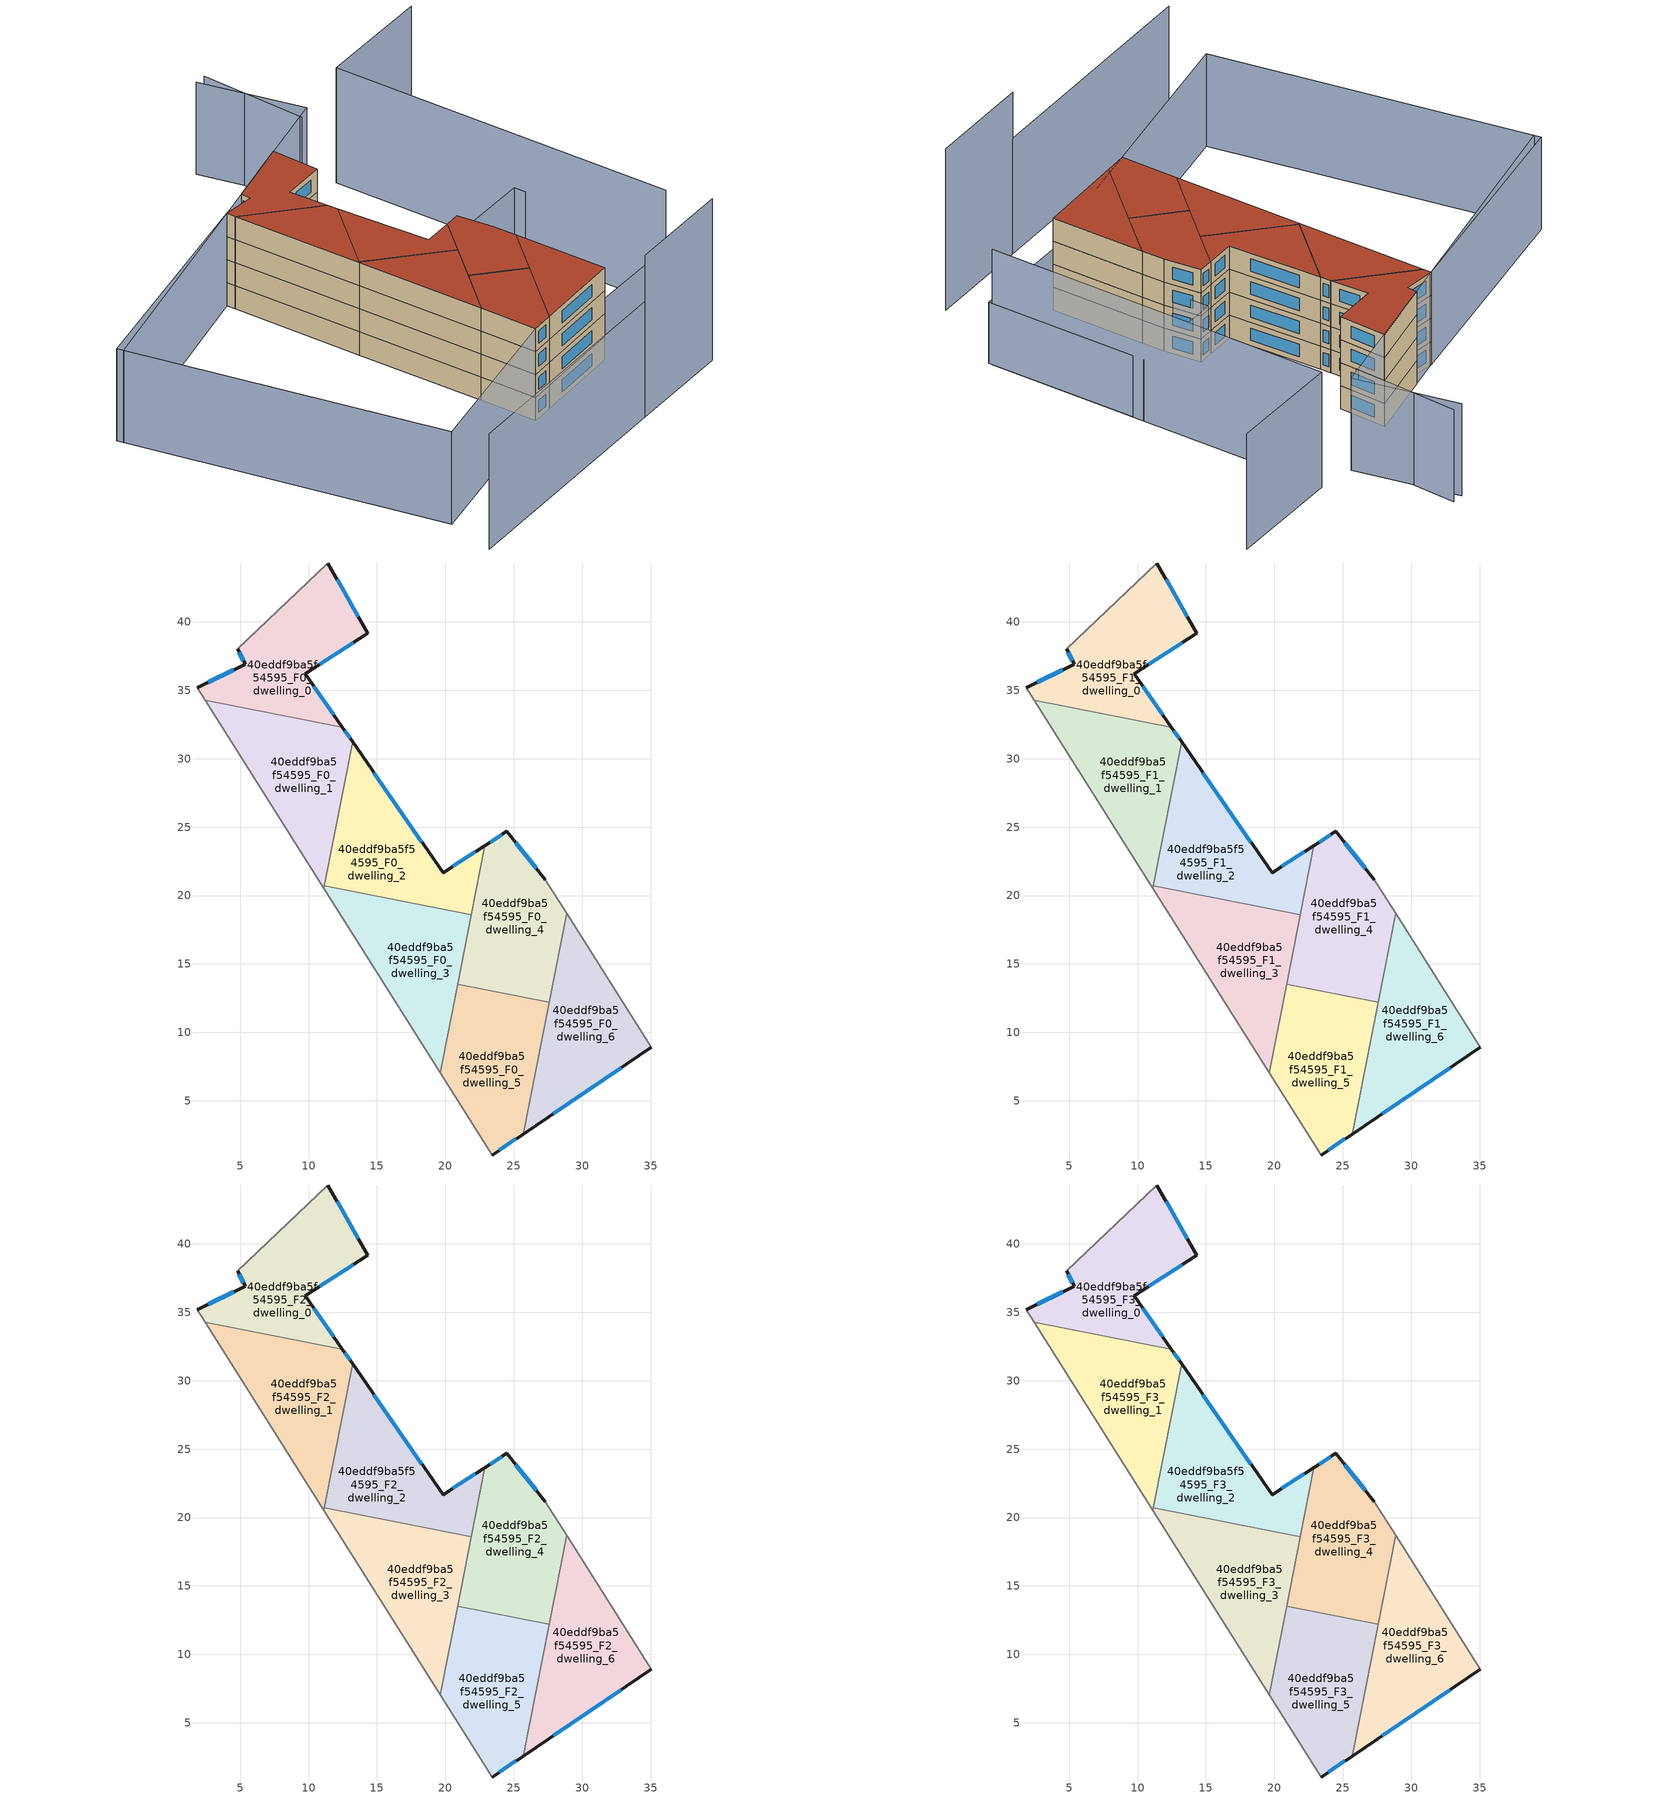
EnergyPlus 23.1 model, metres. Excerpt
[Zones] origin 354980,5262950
40eddf9ba5f54595_F0_dwelling_0
 floor ground (EU_floor_Construction): 11.41,44.31 14.33,39.17 9.76,36.23 12.47,32.31 2.43,34.29 1.86,35.2 5.37,36.92 4.82,38.03 z0
 wall outside (EU_wall_Construction): 12.47,32.31 9.76,36.23 14.33,39.17 11.41,44.31 / 4.82,38.03 5.37,36.92 1.86,35.2 z0:3
 wall to 40eddf9ba5f54595_F0_dwelling_1 (EU_wall_Construction): 2.43,34.29 12.47,32.31 z0:3
 wall adiabatic (EU_wall_Construction): 1.86,35.2 2.43,34.29 / 11.41,44.31 4.82,38.03 z0:3
 window (EU_Window_Construction): 11.83,33.23 10.39,35.31 / 4.54,36.51 2.68,35.6 / 4.95,37.77 5.24,37.18 / 13.64,40.38 12.09,43.1 / 10.83,36.92 13.26,38.48 z0.7:2.3
40eddf9ba5f54595_F0_dwelling_1
 floor ground (EU_floor_Construction): 12.47,32.31 13.22,31.23 11.11,20.54 2.43,34.29 z0
 wall outside (EU_wall_Construction): 13.22,31.23 12.47,32.31 z0:3
 wall adiabatic (EU_wall_Construction): 2.43,34.29 11.11,20.54 z0:3
 wall to 40eddf9ba5f54595_F0_dwelling_2 (EU_wall_Construction): 11.15,20.73 13.22,31.23 z0:3
 wall to 40eddf9ba5f54595_F0_dwelling_3 (EU_wall_Construction): 11.11,20.54 11.15,20.73 z0:3
 window (EU_Window_Construction): 13.04,31.48 12.64,32.06 z0.7:2.3
40eddf9ba5f54595_F0_dwelling_2
 floor ground (EU_floor_Construction): 22.89,23.66 21.9,18.62 11.15,20.73 13.22,31.23 19.83,21.67 z0
 wall outside (EU_wall_Construction): 22.89,23.66 19.83,21.67 13.22,31.23 z0:3
 wall to 40eddf9ba5f54595_F0_dwelling_3 (EU_wall_Construction): 11.15,20.73 21.9,18.62 z0:3
 wall to 40eddf9ba5f54595_F0_dwelling_4 (EU_wall_Construction): 21.9,18.62 22.89,23.66 z0:3
 window (EU_Window_Construction): 18.28,23.91 14.77,28.98 / 22.17,23.19 20.55,22.14 z0.7:2.3
40eddf9ba5f54595_F0_dwelling_3
 floor ground (EU_floor_Construction): 21.9,18.62 19.62,7.06 11.11,20.54 11.15,20.73 z0
 wall adiabatic (EU_wall_Construction): 11.11,20.54 19.62,7.06 z0:3
 wall to 40eddf9ba5f54595_F0_dwelling_5 (EU_wall_Construction): 19.62,7.06 20.89,13.52 z0:3
 wall to 40eddf9ba5f54595_F0_dwelling_4 (EU_wall_Construction): 20.89,13.52 21.9,18.62 z0:3
40eddf9ba5f54595_F0_dwelling_4
 floor ground (EU_floor_Construction): 27.31,21.15 28.86,18.71 27.58,12.2 20.89,13.52 22.89,23.66 24.5,24.7 z0
 wall outside (EU_wall_Construction): 27.31,21.15 24.5,24.7 22.89,23.66 z0:3
 wall to 40eddf9ba5f54595_F0_dwelling_5 (EU_wall_Construction): 20.89,13.52 27.58,12.2 z0:3
 wall adiabatic (EU_wall_Construction): 28.86,18.71 27.31,21.15 z0:3
 wall to 40eddf9ba5f54595_F0_dwelling_6 (EU_wall_Construction): 27.58,12.2 28.86,18.71 z0:3
 window (EU_Window_Construction): 24.12,24.45 23.27,23.9 / 26.65,21.98 25.16,23.87 z0.7:2.3
40eddf9ba5f54595_F0_dwelling_5
 floor ground (EU_floor_Construction): 27.58,12.2 25.68,2.57 23.42,1.04 19.62,7.06 20.89,13.52 z0
 wall outside (EU_wall_Construction): 23.42,1.04 25.68,2.57 z0:3
 wall adiabatic (EU_wall_Construction): 19.62,7.06 23.42,1.04 z0:3
 wall to 40eddf9ba5f54595_F0_dwelling_6 (EU_wall_Construction): 25.68,2.57 27.58,12.2 z0:3
 window (EU_Window_Construction): 23.95,1.4 25.15,2.21 z0.7:2.3
40eddf9ba5f54595_F0_dwelling_6
 floor ground (EU_floor_Construction): 28.86,18.71 35.05,8.93 25.68,2.57 z0
 wall outside (EU_wall_Construction): 25.68,2.57 35.05,8.93 z0:3
 wall adiabatic (EU_wall_Construction): 35.05,8.93 28.86,18.71 z0:3
 window (EU_Window_Construction): 27.88,4.06 32.85,7.43 z0.7:2.3
40eddf9ba5f54595_F1_dwelling_0
 floor to 40eddf9ba5f54595_F0_dwelling_0 (EU_floor_Construction): 11.41,44.31 14.33,39.17 9.76,36.23 12.47,32.31 2.43,34.29 1.86,35.2 5.37,36.92 4.82,38.03 z3
 wall outside (EU_wall_Construction): 12.47,32.31 9.76,36.23 14.33,39.17 11.41,44.31 / 4.82,38.03 5.37,36.92 1.86,35.2 z3:6
 wall to 40eddf9ba5f54595_F1_dwelling_1 (EU_wall_Construction): 2.43,34.29 12.47,32.31 z3:6
 wall adiabatic (EU_wall_Construction): 1.86,35.2 2.43,34.29 / 11.41,44.31 4.82,38.03 z3:6
 window (EU_Window_Construction): 11.83,33.23 10.39,35.31 / 4.54,36.51 2.68,35.6 / 4.95,37.77 5.24,37.18 / 13.64,40.38 12.09,43.1 / 10.83,36.92 13.26,38.48 z3.7:5.3
40eddf9ba5f54595_F1_dwelling_1
 floor to 40eddf9ba5f54595_F0_dwelling_1 (EU_floor_Construction): 12.47,32.31 13.22,31.23 11.11,20.54 2.43,34.29 z3
 wall outside (EU_wall_Construction): 13.22,31.23 12.47,32.31 z3:6
 wall adiabatic (EU_wall_Construction): 2.43,34.29 11.11,20.54 z3:6
 wall to 40eddf9ba5f54595_F1_dwelling_2 (EU_wall_Construction): 11.15,20.73 13.22,31.23 z3:6
 wall to 40eddf9ba5f54595_F1_dwelling_3 (EU_wall_Construction): 11.11,20.54 11.15,20.73 z3:6
 window (EU_Window_Construction): 13.04,31.48 12.64,32.06 z3.7:5.3
40eddf9ba5f54595_F1_dwelling_2
 floor to 40eddf9ba5f54595_F0_dwelling_2 (EU_floor_Construction): 22.89,23.66 21.9,18.62 11.15,20.73 13.22,31.23 19.83,21.67 z3
 wall outside (EU_wall_Construction): 22.89,23.66 19.83,21.67 13.22,31.23 z3:6
 wall to 40eddf9ba5f54595_F1_dwelling_3 (EU_wall_Construction): 11.15,20.73 21.9,18.62 z3:6
 wall to 40eddf9ba5f54595_F1_dwelling_4 (EU_wall_Construction): 21.9,18.62 22.89,23.66 z3:6
 window (EU_Window_Construction): 18.28,23.91 14.77,28.98 / 22.17,23.19 20.55,22.14 z3.7:5.3
40eddf9ba5f54595_F1_dwelling_3
 floor to 40eddf9ba5f54595_F0_dwelling_3 (EU_floor_Construction): 21.9,18.62 19.62,7.06 11.11,20.54 11.15,20.73 z3
 wall adiabatic (EU_wall_Construction): 11.11,20.54 19.62,7.06 z3:6
 wall to 40eddf9ba5f54595_F1_dwelling_5 (EU_wall_Construction): 19.62,7.06 20.89,13.52 z3:6
 wall to 40eddf9ba5f54595_F1_dwelling_4 (EU_wall_Construction): 20.89,13.52 21.9,18.62 z3:6
40eddf9ba5f54595_F1_dwelling_4
 floor to 40eddf9ba5f54595_F0_dwelling_4 (EU_floor_Construction): 27.31,21.15 28.86,18.71 27.58,12.2 20.89,13.52 22.89,23.66 24.5,24.7 z3
 wall outside (EU_wall_Construction): 27.31,21.15 24.5,24.7 22.89,23.66 z3:6
 wall to 40eddf9ba5f54595_F1_dwelling_5 (EU_wall_Construction): 20.89,13.52 27.58,12.2 z3:6
 wall adiabatic (EU_wall_Construction): 28.86,18.71 27.31,21.15 z3:6
 wall to 40eddf9ba5f54595_F1_dwelling_6 (EU_wall_Construction): 27.58,12.2 28.86,18.71 z3:6
 window (EU_Window_Construction): 24.12,24.45 23.27,23.9 / 26.65,21.98 25.16,23.87 z3.7:5.3
40eddf9ba5f54595_F1_dwelling_5
 floor to 40eddf9ba5f54595_F0_dwelling_5 (EU_floor_Construction): 27.58,12.2 25.68,2.57 23.42,1.04 19.62,7.06 20.89,13.52 z3
 wall outside (EU_wall_Construction): 23.42,1.04 25.68,2.57 z3:6
 wall adiabatic (EU_wall_Construction): 19.62,7.06 23.42,1.04 z3:6
 wall to 40eddf9ba5f54595_F1_dwelling_6 (EU_wall_Construction): 25.68,2.57 27.58,12.2 z3:6
 window (EU_Window_Construction): 23.95,1.4 25.15,2.21 z3.7:5.3
40eddf9ba5f54595_F1_dwelling_6
 floor to 40eddf9ba5f54595_F0_dwelling_6 (EU_floor_Construction): 28.86,18.71 35.05,8.93 25.68,2.57 z3
 wall outside (EU_wall_Construction): 25.68,2.57 35.05,8.93 z3:6
 wall adiabatic (EU_wall_Construction): 35.05,8.93 28.86,18.71 z3:6
 window (EU_Window_Construction): 27.88,4.06 32.85,7.43 z3.7:5.3
40eddf9ba5f54595_F2_dwelling_0
 floor to 40eddf9ba5f54595_F1_dwelling_0 (EU_floor_Construction): 11.41,44.31 14.33,39.17 9.76,36.23 12.47,32.31 2.43,34.29 1.86,35.2 5.37,36.92 4.82,38.03 z6
 wall outside (EU_wall_Construction): 12.47,32.31 9.76,36.23 14.33,39.17 11.41,44.31 / 4.82,38.03 5.37,36.92 1.86,35.2 z6:9
 wall to 40eddf9ba5f54595_F2_dwelling_1 (EU_wall_Construction): 2.43,34.29 12.47,32.31 z6:9
 wall adiabatic (EU_wall_Construction): 1.86,35.2 2.43,34.29 / 11.41,44.31 4.82,38.03 z6:9
 window (EU_Window_Construction): 11.83,33.23 10.39,35.31 / 4.54,36.51 2.68,35.6 / 4.95,37.77 5.24,37.18 / 13.64,40.38 12.09,43.1 / 10.83,36.92 13.26,38.48 z6.7:8.3
40eddf9ba5f54595_F2_dwelling_1
 floor to 40eddf9ba5f54595_F1_dwelling_1 (EU_floor_Construction): 12.47,32.31 13.22,31.23 11.11,20.54 2.43,34.29 z6
 wall outside (EU_wall_Construction): 13.22,31.23 12.47,32.31 z6:9
 wall adiabatic (EU_wall_Construction): 2.43,34.29 11.11,20.54 z6:9
 wall to 40eddf9ba5f54595_F2_dwelling_2 (EU_wall_Construction): 11.15,20.73 13.22,31.23 z6:9
 wall to 40eddf9ba5f54595_F2_dwelling_3 (EU_wall_Construction): 11.11,20.54 11.15,20.73 z6:9
 window (EU_Window_Construction): 13.04,31.48 12.64,32.06 z6.7:8.3
40eddf9ba5f54595_F2_dwelling_2
 floor to 40eddf9ba5f54595_F1_dwelling_2 (EU_floor_Construction): 22.89,23.66 21.9,18.62 11.15,20.73 13.22,31.23 19.83,21.67 z6
 wall outside (EU_wall_Construction): 22.89,23.66 19.83,21.67 13.22,31.23 z6:9
 wall to 40eddf9ba5f54595_F2_dwelling_3 (EU_wall_Construction): 11.15,20.73 21.9,18.62 z6:9
 wall to 40eddf9ba5f54595_F2_dwelling_4 (EU_wall_Construction): 21.9,18.62 22.89,23.66 z6:9
 window (EU_Window_Construction): 18.28,23.91 14.77,28.98 / 22.17,23.19 20.55,22.14 z6.7:8.3
40eddf9ba5f54595_F2_dwelling_3
 floor to 40eddf9ba5f54595_F1_dwelling_3 (EU_floor_Construction): 21.9,18.62 19.62,7.06 11.11,20.54 11.15,20.73 z6
 wall adiabatic (EU_wall_Construction): 11.11,20.54 19.62,7.06 z6:9
 wall to 40eddf9ba5f54595_F2_dwelling_5 (EU_wall_Construction): 19.62,7.06 20.89,13.52 z6:9
 wall to 40eddf9ba5f54595_F2_dwelling_4 (EU_wall_Construction): 20.89,13.52 21.9,18.62 z6:9
40eddf9ba5f54595_F2_dwelling_4
 floor to 40eddf9ba5f54595_F1_dwelling_4 (EU_floor_Construction): 27.31,21.15 28.86,18.71 27.58,12.2 20.89,13.52 22.89,23.66 24.5,24.7 z6
 wall outside (EU_wall_Construction): 27.31,21.15 24.5,24.7 22.89,23.66 z6:9
 wall to 40eddf9ba5f54595_F2_dwelling_5 (EU_wall_Construction): 20.89,13.52 27.58,12.2 z6:9
 wall adiabatic (EU_wall_Construction): 28.86,18.71 27.31,21.15 z6:9
 wall to 40eddf9ba5f54595_F2_dwelling_6 (EU_wall_Construction): 27.58,12.2 28.86,18.71 z6:9
 window (EU_Window_Construction): 24.12,24.45 23.27,23.9 / 26.65,21.98 25.16,23.87 z6.7:8.3
40eddf9ba5f54595_F2_dwelling_5
 floor to 40eddf9ba5f54595_F1_dwelling_5 (EU_floor_Construction): 27.58,12.2 25.68,2.57 23.42,1.04 19.62,7.06 20.89,13.52 z6
 wall outside (EU_wall_Construction): 23.42,1.04 25.68,2.57 z6:9
 wall adiabatic (EU_wall_Construction): 19.62,7.06 23.42,1.04 z6:9
 wall to 40eddf9ba5f54595_F2_dwelling_6 (EU_wall_Construction): 25.68,2.57 27.58,12.2 z6:9
 window (EU_Window_Construction): 23.95,1.4 25.15,2.21 z6.7:8.3
40eddf9ba5f54595_F2_dwelling_6
 floor to 40eddf9ba5f54595_F1_dwelling_6 (EU_floor_Construction): 28.86,18.71 35.05,8.93 25.68,2.57 z6
 wall outside (EU_wall_Construction): 25.68,2.57 35.05,8.93 z6:9
 wall adiabatic (EU_wall_Construction): 35.05,8.93 28.86,18.71 z6:9
 window (EU_Window_Construction): 27.88,4.06 32.85,7.43 z6.7:8.3
40eddf9ba5f54595_F3_dwelling_0
 floor to 40eddf9ba5f54595_F2_dwelling_0 (EU_floor_Construction): 11.41,44.31 14.33,39.17 9.76,36.23 12.47,32.31 2.43,34.29 1.86,35.2 5.37,36.92 4.82,38.03 z9
 wall outside (EU_wall_Construction): 12.47,32.31 9.76,36.23 14.33,39.17 11.41,44.31 / 4.82,38.03 5.37,36.92 1.86,35.2 z9:12
 wall to 40eddf9ba5f54595_F3_dwelling_1 (EU_wall_Construction): 2.43,34.29 12.47,32.31 z9:12
 wall adiabatic (EU_wall_Construction): 1.86,35.2 2.43,34.29 / 11.41,44.31 4.82,38.03 z9:12
 window (EU_Window_Construction): 11.83,33.23 10.39,35.31 / 4.54,36.51 2.68,35.6 / 4.95,37.77 5.24,37.18 / 13.64,40.38 12.09,43.1 / 10.83,36.92 13.26,38.48 z9.7:11.3
 roof outside (EU_roof_Construction): 12.47,32.31 9.76,36.23 14.33,39.17 11.41,44.31 4.82,38.03 5.37,36.92 1.86,35.2 2.43,34.29 z12
40eddf9ba5f54595_F3_dwelling_1
 floor to 40eddf9ba5f54595_F2_dwelling_1 (EU_floor_Construction): 12.47,32.31 13.22,31.23 11.11,20.54 2.43,34.29 z9
 wall outside (EU_wall_Construction): 13.22,31.23 12.47,32.31 z9:12
 wall adiabatic (EU_wall_Construction): 2.43,34.29 11.11,20.54 z9:12
 wall to 40eddf9ba5f54595_F3_dwelling_2 (EU_wall_Construction): 11.15,20.73 13.22,31.23 z9:12
 wall to 40eddf9ba5f54595_F3_dwelling_3 (EU_wall_Construction): 11.11,20.54 11.15,20.73 z9:12
 window (EU_Window_Construction): 13.04,31.48 12.64,32.06 z9.7:11.3
 roof outside (EU_roof_Construction): 11.11,20.54 13.22,31.23 12.47,32.31 2.43,34.29 z12
40eddf9ba5f54595_F3_dwelling_2
 floor to 40eddf9ba5f54595_F2_dwelling_2 (EU_floor_Construction): 22.89,23.66 21.9,18.62 11.15,20.73 13.22,31.23 19.83,21.67 z9
 wall outside (EU_wall_Construction): 22.89,23.66 19.83,21.67 13.22,31.23 z9:12
 wall to 40eddf9ba5f54595_F3_dwelling_3 (EU_wall_Construction): 11.15,20.73 21.9,18.62 z9:12
 wall to 40eddf9ba5f54595_F3_dwelling_4 (EU_wall_Construction): 21.9,18.62 22.89,23.66 z9:12
 window (EU_Window_Construction): 18.28,23.91 14.77,28.98 / 22.17,23.19 20.55,22.14 z9.7:11.3
 roof outside (EU_roof_Construction): 21.9,18.62 22.89,23.66 19.83,21.67 13.22,31.23 11.15,20.73 z12
40eddf9ba5f54595_F3_dwelling_3
 floor to 40eddf9ba5f54595_F2_dwelling_3 (EU_floor_Construction): 21.9,18.62 19.62,7.06 11.11,20.54 11.15,20.73 z9
 wall adiabatic (EU_wall_Construction): 11.11,20.54 19.62,7.06 z9:12
 wall to 40eddf9ba5f54595_F3_dwelling_5 (EU_wall_Construction): 19.62,7.06 20.89,13.52 z9:12
 wall to 40eddf9ba5f54595_F3_dwelling_4 (EU_wall_Construction): 20.89,13.52 21.9,18.62 z9:12
 roof outside (EU_roof_Construction): 19.62,7.06 21.9,18.62 11.15,20.73 11.11,20.54 z12
40eddf9ba5f54595_F3_dwelling_4
 floor to 40eddf9ba5f54595_F2_dwelling_4 (EU_floor_Construction): 27.31,21.15 28.86,18.71 27.58,12.2 20.89,13.52 22.89,23.66 24.5,24.7 z9
 wall outside (EU_wall_Construction): 27.31,21.15 24.5,24.7 22.89,23.66 z9:12
 wall to 40eddf9ba5f54595_F3_dwelling_5 (EU_wall_Construction): 20.89,13.52 27.58,12.2 z9:12
 wall adiabatic (EU_wall_Construction): 28.86,18.71 27.31,21.15 z9:12
 wall to 40eddf9ba5f54595_F3_dwelling_6 (EU_wall_Construction): 27.58,12.2 28.86,18.71 z9:12
 window (EU_Window_Construction): 24.12,24.45 23.27,23.9 / 26.65,21.98 25.16,23.87 z9.7:11.3
 roof outside (EU_roof_Construction): 27.58,12.2 28.86,18.71 27.31,21.15 24.5,24.7 22.89,23.66 20.89,13.52 z12
40eddf9ba5f54595_F3_dwelling_5
 floor to 40eddf9ba5f54595_F2_dwelling_5 (EU_floor_Construction): 27.58,12.2 25.68,2.57 23.42,1.04 19.62,7.06 20.89,13.52 z9
 wall outside (EU_wall_Construction): 23.42,1.04 25.68,2.57 z9:12
 wall adiabatic (EU_wall_Construction): 19.62,7.06 23.42,1.04 z9:12
 wall to 40eddf9ba5f54595_F3_dwelling_6 (EU_wall_Construction): 25.68,2.57 27.58,12.2 z9:12
 window (EU_Window_Construction): 23.95,1.4 25.15,2.21 z9.7:11.3
 roof outside (EU_roof_Construction): 25.68,2.57 27.58,12.2 20.89,13.52 19.62,7.06 23.42,1.04 z12
40eddf9ba5f54595_F3_dwelling_6
 floor to 40eddf9ba5f54595_F2_dwelling_6 (EU_floor_Construction): 28.86,18.71 35.05,8.93 25.68,2.57 z9
 wall outside (EU_wall_Construction): 25.68,2.57 35.05,8.93 z9:12
 wall adiabatic (EU_wall_Construction): 35.05,8.93 28.86,18.71 z9:12
 window (EU_Window_Construction): 27.88,4.06 32.85,7.43 z9.7:11.3
 roof outside (EU_roof_Construction): 35.05,8.93 28.86,18.71 25.68,2.57 z12
shading: 34.61,-3.04 45.7,4.18 z0:21; 8.63,-19.94 34.61,-3.04 / 45.44,15.97 22.43,52.42 / 22.43,52.42 34.77,60.21 z0:15; 9.24,60.09 18.17,50.7 / 18.17,50.7 -19.2,15.14 / 16.9,49.21 10.46,60.79 / 6.89,-13.84 -19.75,15.75 / -19.75,15.75 1.86,35.2 / 1.86,35.2 28.5,5.61 / 28.5,5.61 6.89,-13.84 z0:12; 34.85,32.75 45.67,15.64 / 45.67,15.64 35.04,8.92 / 35.04,8.92 24.22,26.03 / 24.22,26.03 34.85,32.75 z0:8
[Building]
EU S2 Campaign: North Axis=0; Terrain=City; Solar Distribution=FullExterior
[Site:Location]
Budapest.Ferenc.Liszt.Intl.AP: Latitude=47.437; Longitude=19.256; Time Zone=1; Elevation=185
[SizingPeriod:WeatherFileDays]
AnnualSizingPeriod: Begin Month=1; Begin Day of Month=1; End Month=12; End Day of Month=31; Day of Week for Start Day=Monday; Use Weather File Daylight Saving Period=No; Use Weather File Rain and Snow Indicators=No
[MATERIAL]
EU_InternalMass_Material: Roughness=MediumRough; Thickness=0.1; Conductivity=1; Density=1800; Specific Heat=900; Thermal Absorptance=0.9; Solar Absorptance=0.7; Visible Absorptance=0.7
[MATERIAL:NOMASS] Roughness=MediumRough; Thermal Absorptance=0.9; Solar Absorptance=0.7; Visible Absorptance=0.7
Name | Thermal Resistance
EU_wall_NoMass | 0.832559
EU_roof_NoMass | 1.39638
EU_floor_NoMass | 0.872794
[WINDOWMATERIAL:SIMPLEGLAZINGSYSTEM]
EU_Window_SimpleGlazing: UFactor=2.79869; Solar Heat Gain Coefficient=0.75; Visible Transmittance=0.75
[CONSTRUCTION]
EU_wall_Construction: EU_wall_NoMass
EU_roof_Construction: EU_roof_NoMass
EU_floor_Construction: EU_floor_NoMass
EU_Window_Construction: EU_Window_SimpleGlazing
EU_InternalMass_Construction: EU_InternalMass_Material
[ZONE] Type=1; Multiplier=1; Ceiling Height=autocalculate; Floor Area=autocalculate; Part of Total Floor Area=Yes
Name | Volume
40eddf9ba5f54595_F0_dwelling_0; 40eddf9ba5f54595_F1_dwelling_0; 40eddf9ba5f54595_F2_dwelling_0; 40eddf9ba5f54595_F3_dwelling_0 | 196.645
40eddf9ba5f54595_F0_dwelling_1; 40eddf9ba5f54595_F1_dwelling_1; 40eddf9ba5f54595_F2_dwelling_1; 40eddf9ba5f54595_F3_dwelling_1 | 196.632
40eddf9ba5f54595_F0_dwelling_2; 40eddf9ba5f54595_F1_dwelling_2; 40eddf9ba5f54595_F2_dwelling_2; 40eddf9ba5f54595_F3_dwelling_2 | 196.642
40eddf9ba5f54595_F0_dwelling_3; 40eddf9ba5f54595_F1_dwelling_3; 40eddf9ba5f54595_F2_dwelling_3; 40eddf9ba5f54595_F3_dwelling_3 | 196.68
40eddf9ba5f54595_F0_dwelling_4; 40eddf9ba5f54595_F1_dwelling_4; 40eddf9ba5f54595_F2_dwelling_4; 40eddf9ba5f54595_F3_dwelling_4 | 196.653
40eddf9ba5f54595_F0_dwelling_5; 40eddf9ba5f54595_F1_dwelling_5; 40eddf9ba5f54595_F2_dwelling_5; 40eddf9ba5f54595_F3_dwelling_5 | 196.661
40eddf9ba5f54595_F0_dwelling_6; 40eddf9ba5f54595_F1_dwelling_6; 40eddf9ba5f54595_F2_dwelling_6; 40eddf9ba5f54595_F3_dwelling_6 | 196.647
[INTERNALMASS] Construction=EU_InternalMass_Construction
Name | Zone or ZoneList | Surface Area
40eddf9ba5f54595_F0_dwelling_0_EU_InternalMass | 40eddf9ba5f54595_F0_dwelling_0 | 65.5502
40eddf9ba5f54595_F0_dwelling_1_EU_InternalMass | 40eddf9ba5f54595_F0_dwelling_1 | 65.5417
40eddf9ba5f54595_F0_dwelling_2_EU_InternalMass | 40eddf9ba5f54595_F0_dwelling_2 | 65.5474
40eddf9ba5f54595_F0_dwelling_3_EU_InternalMass | 40eddf9ba5f54595_F0_dwelling_3 | 65.5554
40eddf9ba5f54595_F0_dwelling_4_EU_InternalMass | 40eddf9ba5f54595_F0_dwelling_4 | 65.5503
40eddf9ba5f54595_F0_dwelling_5_EU_InternalMass | 40eddf9ba5f54595_F0_dwelling_5 | 65.5543
40eddf9ba5f54595_F0_dwelling_6_EU_InternalMass | 40eddf9ba5f54595_F0_dwelling_6 | 65.549
40eddf9ba5f54595_F1_dwelling_0_EU_InternalMass | 40eddf9ba5f54595_F1_dwelling_0 | 65.5502
40eddf9ba5f54595_F1_dwelling_1_EU_InternalMass | 40eddf9ba5f54595_F1_dwelling_1 | 65.5417
40eddf9ba5f54595_F1_dwelling_2_EU_InternalMass | 40eddf9ba5f54595_F1_dwelling_2 | 65.5474
40eddf9ba5f54595_F1_dwelling_3_EU_InternalMass | 40eddf9ba5f54595_F1_dwelling_3 | 65.5554
40eddf9ba5f54595_F1_dwelling_4_EU_InternalMass | 40eddf9ba5f54595_F1_dwelling_4 | 65.5503
40eddf9ba5f54595_F1_dwelling_5_EU_InternalMass | 40eddf9ba5f54595_F1_dwelling_5 | 65.5543
40eddf9ba5f54595_F1_dwelling_6_EU_InternalMass | 40eddf9ba5f54595_F1_dwelling_6 | 65.549
40eddf9ba5f54595_F2_dwelling_0_EU_InternalMass | 40eddf9ba5f54595_F2_dwelling_0 | 65.5502
40eddf9ba5f54595_F2_dwelling_1_EU_InternalMass | 40eddf9ba5f54595_F2_dwelling_1 | 65.5417
40eddf9ba5f54595_F2_dwelling_2_EU_InternalMass | 40eddf9ba5f54595_F2_dwelling_2 | 65.5474
40eddf9ba5f54595_F2_dwelling_3_EU_InternalMass | 40eddf9ba5f54595_F2_dwelling_3 | 65.5554
40eddf9ba5f54595_F2_dwelling_4_EU_InternalMass | 40eddf9ba5f54595_F2_dwelling_4 | 65.5503
40eddf9ba5f54595_F2_dwelling_5_EU_InternalMass | 40eddf9ba5f54595_F2_dwelling_5 | 65.5543
40eddf9ba5f54595_F2_dwelling_6_EU_InternalMass | 40eddf9ba5f54595_F2_dwelling_6 | 65.549
40eddf9ba5f54595_F3_dwelling_0_EU_InternalMass | 40eddf9ba5f54595_F3_dwelling_0 | 65.5502
40eddf9ba5f54595_F3_dwelling_1_EU_InternalMass | 40eddf9ba5f54595_F3_dwelling_1 | 65.5417
40eddf9ba5f54595_F3_dwelling_2_EU_InternalMass | 40eddf9ba5f54595_F3_dwelling_2 | 65.5474
40eddf9ba5f54595_F3_dwelling_3_EU_InternalMass | 40eddf9ba5f54595_F3_dwelling_3 | 65.5554
40eddf9ba5f54595_F3_dwelling_4_EU_InternalMass | 40eddf9ba5f54595_F3_dwelling_4 | 65.5503
40eddf9ba5f54595_F3_dwelling_5_EU_InternalMass | 40eddf9ba5f54595_F3_dwelling_5 | 65.5543
40eddf9ba5f54595_F3_dwelling_6_EU_InternalMass | 40eddf9ba5f54595_F3_dwelling_6 | 65.549
[OTHEREQUIPMENT] Fuel Type=Electricity; Design Level Calculation Method=Watts/Area; Power per Zone Floor Area=1; Fraction Latent=0; Fraction Radiant=0; Fraction Lost=0; Carbon Dioxide Generation Rate=0; EndUse Subcategory=EU_Step8_InternalGains
Name | Zone or ZoneList or Space or SpaceList | Schedule
EU_Step8_InternalGain_40eddf9ba5f54595_F0_dwelling_0_f000 | 40eddf9ba5f54595_F0_dwelling_0 | EU_Step8_GainSchedule_40eddf9ba5f54595_F0_dwelling_0_f000
EU_Step8_InternalGain_40eddf9ba5f54595_F0_dwelling_1_f000 | 40eddf9ba5f54595_F0_dwelling_1 | EU_Step8_GainSchedule_40eddf9ba5f54595_F0_dwelling_1_f000
EU_Step8_InternalGain_40eddf9ba5f54595_F0_dwelling_2_f000 | 40eddf9ba5f54595_F0_dwelling_2 | EU_Step8_GainSchedule_40eddf9ba5f54595_F0_dwelling_2_f000
EU_Step8_InternalGain_40eddf9ba5f54595_F0_dwelling_3_f000 | 40eddf9ba5f54595_F0_dwelling_3 | EU_Step8_GainSchedule_40eddf9ba5f54595_F0_dwelling_3_f000
EU_Step8_InternalGain_40eddf9ba5f54595_F0_dwelling_4_f000 | 40eddf9ba5f54595_F0_dwelling_4 | EU_Step8_GainSchedule_40eddf9ba5f54595_F0_dwelling_4_f000
EU_Step8_InternalGain_40eddf9ba5f54595_F0_dwelling_5_f000 | 40eddf9ba5f54595_F0_dwelling_5 | EU_Step8_GainSchedule_40eddf9ba5f54595_F0_dwelling_5_f000
EU_Step8_InternalGain_40eddf9ba5f54595_F0_dwelling_6_f000 | 40eddf9ba5f54595_F0_dwelling_6 | EU_Step8_GainSchedule_40eddf9ba5f54595_F0_dwelling_6_f000
EU_Step8_InternalGain_40eddf9ba5f54595_F1_dwelling_0_f000 | 40eddf9ba5f54595_F1_dwelling_0 | EU_Step8_GainSchedule_40eddf9ba5f54595_F1_dwelling_0_f000
EU_Step8_InternalGain_40eddf9ba5f54595_F1_dwelling_1_f000 | 40eddf9ba5f54595_F1_dwelling_1 | EU_Step8_GainSchedule_40eddf9ba5f54595_F1_dwelling_1_f000
EU_Step8_InternalGain_40eddf9ba5f54595_F1_dwelling_2_f000 | 40eddf9ba5f54595_F1_dwelling_2 | EU_Step8_GainSchedule_40eddf9ba5f54595_F1_dwelling_2_f000
EU_Step8_InternalGain_40eddf9ba5f54595_F1_dwelling_3_f000 | 40eddf9ba5f54595_F1_dwelling_3 | EU_Step8_GainSchedule_40eddf9ba5f54595_F1_dwelling_3_f000
EU_Step8_InternalGain_40eddf9ba5f54595_F1_dwelling_4_f000 | 40eddf9ba5f54595_F1_dwelling_4 | EU_Step8_GainSchedule_40eddf9ba5f54595_F1_dwelling_4_f000
EU_Step8_InternalGain_40eddf9ba5f54595_F1_dwelling_5_f000 | 40eddf9ba5f54595_F1_dwelling_5 | EU_Step8_GainSchedule_40eddf9ba5f54595_F1_dwelling_5_f000
EU_Step8_InternalGain_40eddf9ba5f54595_F1_dwelling_6_f000 | 40eddf9ba5f54595_F1_dwelling_6 | EU_Step8_GainSchedule_40eddf9ba5f54595_F1_dwelling_6_f000
EU_Step8_InternalGain_40eddf9ba5f54595_F2_dwelling_0_f000 | 40eddf9ba5f54595_F2_dwelling_0 | EU_Step8_GainSchedule_40eddf9ba5f54595_F2_dwelling_0_f000
EU_Step8_InternalGain_40eddf9ba5f54595_F2_dwelling_1_f000 | 40eddf9ba5f54595_F2_dwelling_1 | EU_Step8_GainSchedule_40eddf9ba5f54595_F2_dwelling_1_f000
EU_Step8_InternalGain_40eddf9ba5f54595_F2_dwelling_2_f000 | 40eddf9ba5f54595_F2_dwelling_2 | EU_Step8_GainSchedule_40eddf9ba5f54595_F2_dwelling_2_f000
EU_Step8_InternalGain_40eddf9ba5f54595_F2_dwelling_3_f000 | 40eddf9ba5f54595_F2_dwelling_3 | EU_Step8_GainSchedule_40eddf9ba5f54595_F2_dwelling_3_f000
EU_Step8_InternalGain_40eddf9ba5f54595_F2_dwelling_4_f000 | 40eddf9ba5f54595_F2_dwelling_4 | EU_Step8_GainSchedule_40eddf9ba5f54595_F2_dwelling_4_f000
EU_Step8_InternalGain_40eddf9ba5f54595_F2_dwelling_5_f000 | 40eddf9ba5f54595_F2_dwelling_5 | EU_Step8_GainSchedule_40eddf9ba5f54595_F2_dwelling_5_f000
EU_Step8_InternalGain_40eddf9ba5f54595_F2_dwelling_6_f000 | 40eddf9ba5f54595_F2_dwelling_6 | EU_Step8_GainSchedule_40eddf9ba5f54595_F2_dwelling_6_f000
EU_Step8_InternalGain_40eddf9ba5f54595_F3_dwelling_0_f000 | 40eddf9ba5f54595_F3_dwelling_0 | EU_Step8_GainSchedule_40eddf9ba5f54595_F3_dwelling_0_f000
EU_Step8_InternalGain_40eddf9ba5f54595_F3_dwelling_1_f000 | 40eddf9ba5f54595_F3_dwelling_1 | EU_Step8_GainSchedule_40eddf9ba5f54595_F3_dwelling_1_f000
EU_Step8_InternalGain_40eddf9ba5f54595_F3_dwelling_2_f000 | 40eddf9ba5f54595_F3_dwelling_2 | EU_Step8_GainSchedule_40eddf9ba5f54595_F3_dwelling_2_f000
EU_Step8_InternalGain_40eddf9ba5f54595_F3_dwelling_3_f000 | 40eddf9ba5f54595_F3_dwelling_3 | EU_Step8_GainSchedule_40eddf9ba5f54595_F3_dwelling_3_f000
EU_Step8_InternalGain_40eddf9ba5f54595_F3_dwelling_4_f000 | 40eddf9ba5f54595_F3_dwelling_4 | EU_Step8_GainSchedule_40eddf9ba5f54595_F3_dwelling_4_f000
EU_Step8_InternalGain_40eddf9ba5f54595_F3_dwelling_5_f000 | 40eddf9ba5f54595_F3_dwelling_5 | EU_Step8_GainSchedule_40eddf9ba5f54595_F3_dwelling_5_f000
EU_Step8_InternalGain_40eddf9ba5f54595_F3_dwelling_6_f000 | 40eddf9ba5f54595_F3_dwelling_6 | EU_Step8_GainSchedule_40eddf9ba5f54595_F3_dwelling_6_f000
[ZONEVENTILATION:DESIGNFLOWRATE] Schedule=EU_AlwaysOn; Design Flow Rate Calculation Method=AirChanges/Hour; Air Changes per Hour=0.475469; Ventilation Type=Natural; Fan Pressure Rise=0; Fan Total Efficiency=1; Constant Term Coefficient=1; Temperature Term Coefficient=0; Velocity Term Coefficient=0; Velocity Squared Term Coefficient=0; Minimum Indoor Temperature=-100; Maximum Indoor Temperature=100; Delta Temperature=-100; Minimum Outdoor Temperature=-100; Maximum Outdoor Temperature=100; Maximum Wind Speed=40
Name | Zone or ZoneList or Space or SpaceList
EU_ConstantAir_40eddf9ba5f54595_F0_dwelling_0 | 40eddf9ba5f54595_F0_dwelling_0
EU_ConstantAir_40eddf9ba5f54595_F0_dwelling_1 | 40eddf9ba5f54595_F0_dwelling_1
EU_ConstantAir_40eddf9ba5f54595_F0_dwelling_2 | 40eddf9ba5f54595_F0_dwelling_2
EU_ConstantAir_40eddf9ba5f54595_F0_dwelling_3 | 40eddf9ba5f54595_F0_dwelling_3
EU_ConstantAir_40eddf9ba5f54595_F0_dwelling_4 | 40eddf9ba5f54595_F0_dwelling_4
EU_ConstantAir_40eddf9ba5f54595_F0_dwelling_5 | 40eddf9ba5f54595_F0_dwelling_5
EU_ConstantAir_40eddf9ba5f54595_F0_dwelling_6 | 40eddf9ba5f54595_F0_dwelling_6
EU_ConstantAir_40eddf9ba5f54595_F1_dwelling_0 | 40eddf9ba5f54595_F1_dwelling_0
EU_ConstantAir_40eddf9ba5f54595_F1_dwelling_1 | 40eddf9ba5f54595_F1_dwelling_1
EU_ConstantAir_40eddf9ba5f54595_F1_dwelling_2 | 40eddf9ba5f54595_F1_dwelling_2
EU_ConstantAir_40eddf9ba5f54595_F1_dwelling_3 | 40eddf9ba5f54595_F1_dwelling_3
EU_ConstantAir_40eddf9ba5f54595_F1_dwelling_4 | 40eddf9ba5f54595_F1_dwelling_4
EU_ConstantAir_40eddf9ba5f54595_F1_dwelling_5 | 40eddf9ba5f54595_F1_dwelling_5
EU_ConstantAir_40eddf9ba5f54595_F1_dwelling_6 | 40eddf9ba5f54595_F1_dwelling_6
EU_ConstantAir_40eddf9ba5f54595_F2_dwelling_0 | 40eddf9ba5f54595_F2_dwelling_0
EU_ConstantAir_40eddf9ba5f54595_F2_dwelling_1 | 40eddf9ba5f54595_F2_dwelling_1
EU_ConstantAir_40eddf9ba5f54595_F2_dwelling_2 | 40eddf9ba5f54595_F2_dwelling_2
EU_ConstantAir_40eddf9ba5f54595_F2_dwelling_3 | 40eddf9ba5f54595_F2_dwelling_3
EU_ConstantAir_40eddf9ba5f54595_F2_dwelling_4 | 40eddf9ba5f54595_F2_dwelling_4
EU_ConstantAir_40eddf9ba5f54595_F2_dwelling_5 | 40eddf9ba5f54595_F2_dwelling_5
EU_ConstantAir_40eddf9ba5f54595_F2_dwelling_6 | 40eddf9ba5f54595_F2_dwelling_6
EU_ConstantAir_40eddf9ba5f54595_F3_dwelling_0 | 40eddf9ba5f54595_F3_dwelling_0
EU_ConstantAir_40eddf9ba5f54595_F3_dwelling_1 | 40eddf9ba5f54595_F3_dwelling_1
EU_ConstantAir_40eddf9ba5f54595_F3_dwelling_2 | 40eddf9ba5f54595_F3_dwelling_2
EU_ConstantAir_40eddf9ba5f54595_F3_dwelling_3 | 40eddf9ba5f54595_F3_dwelling_3
EU_ConstantAir_40eddf9ba5f54595_F3_dwelling_4 | 40eddf9ba5f54595_F3_dwelling_4
EU_ConstantAir_40eddf9ba5f54595_F3_dwelling_5 | 40eddf9ba5f54595_F3_dwelling_5
EU_ConstantAir_40eddf9ba5f54595_F3_dwelling_6 | 40eddf9ba5f54595_F3_dwelling_6
[HVACTEMPLATE:THERMOSTAT] Constant Heating Setpoint=20; Constant Cooling Setpoint=50
EU_HeatOnly_40eddf9ba5f54595_F0_dwelling_0; EU_HeatOnly_40eddf9ba5f54595_F0_dwelling_1; EU_HeatOnly_40eddf9ba5f54595_F0_dwelling_2; EU_HeatOnly_40eddf9ba5f54595_F0_dwelling_3; EU_HeatOnly_40eddf9ba5f54595_F0_dwelling_4; EU_HeatOnly_40eddf9ba5f54595_F0_dwelling_5; EU_HeatOnly_40eddf9ba5f54595_F0_dwelling_6; EU_HeatOnly_40eddf9ba5f54595_F1_dwelling_0; EU_HeatOnly_40eddf9ba5f54595_F1_dwelling_1; EU_HeatOnly_40eddf9ba5f54595_F1_dwelling_2; EU_HeatOnly_40eddf9ba5f54595_F1_dwelling_3; EU_HeatOnly_40eddf9ba5f54595_F1_dwelling_4; EU_HeatOnly_40eddf9ba5f54595_F1_dwelling_5; EU_HeatOnly_40eddf9ba5f54595_F1_dwelling_6; EU_HeatOnly_40eddf9ba5f54595_F2_dwelling_0; EU_HeatOnly_40eddf9ba5f54595_F2_dwelling_1; EU_HeatOnly_40eddf9ba5f54595_F2_dwelling_2; EU_HeatOnly_40eddf9ba5f54595_F2_dwelling_3; EU_HeatOnly_40eddf9ba5f54595_F2_dwelling_4; EU_HeatOnly_40eddf9ba5f54595_F2_dwelling_5; EU_HeatOnly_40eddf9ba5f54595_F2_dwelling_6; EU_HeatOnly_40eddf9ba5f54595_F3_dwelling_0; EU_HeatOnly_40eddf9ba5f54595_F3_dwelling_1; EU_HeatOnly_40eddf9ba5f54595_F3_dwelling_2; EU_HeatOnly_40eddf9ba5f54595_F3_dwelling_3; EU_HeatOnly_40eddf9ba5f54595_F3_dwelling_4; EU_HeatOnly_40eddf9ba5f54595_F3_dwelling_5; EU_HeatOnly_40eddf9ba5f54595_F3_dwelling_6
[HVACTEMPLATE:ZONE:IDEALLOADSAIRSYSTEM] System Availability Schedule=EU_AlwaysOn; Maximum Heating Supply Air Temperature=50; Minimum Cooling Supply Air Temperature=13; Maximum Heating Supply Air Humidity Ratio=0.0156; Minimum Cooling Supply Air Humidity Ratio=0.0077; Heating Limit=NoLimit; Cooling Limit=NoLimit; Heating Availability Schedule=EU_AlwaysOn; Cooling Availability Schedule=EU_CoolingOff; Dehumidification Control Type=ConstantSensibleHeatRatio; Cooling Sensible Heat Ratio=0.7; Dehumidification Setpoint=60; Humidification Control Type=None; Humidification Setpoint=30; Outdoor Air Method=None; Outdoor Air Flow Rate per Person=0.00944; Outdoor Air Flow Rate per Zone Floor Area=0; Outdoor Air Flow Rate per Zone=0; Demand Controlled Ventilation Type=None; Outdoor Air Economizer Type=NoEconomizer; Heat Recovery Type=None; Sensible Heat Recovery Effectiveness=0.7; Latent Heat Recovery Effectiveness=0.65
Name | Template Thermostat
40eddf9ba5f54595_F0_dwelling_0 | EU_HeatOnly_40eddf9ba5f54595_F0_dwelling_0
40eddf9ba5f54595_F0_dwelling_1 | EU_HeatOnly_40eddf9ba5f54595_F0_dwelling_1
40eddf9ba5f54595_F0_dwelling_2 | EU_HeatOnly_40eddf9ba5f54595_F0_dwelling_2
40eddf9ba5f54595_F0_dwelling_3 | EU_HeatOnly_40eddf9ba5f54595_F0_dwelling_3
40eddf9ba5f54595_F0_dwelling_4 | EU_HeatOnly_40eddf9ba5f54595_F0_dwelling_4
40eddf9ba5f54595_F0_dwelling_5 | EU_HeatOnly_40eddf9ba5f54595_F0_dwelling_5
40eddf9ba5f54595_F0_dwelling_6 | EU_HeatOnly_40eddf9ba5f54595_F0_dwelling_6
40eddf9ba5f54595_F1_dwelling_0 | EU_HeatOnly_40eddf9ba5f54595_F1_dwelling_0
40eddf9ba5f54595_F1_dwelling_1 | EU_HeatOnly_40eddf9ba5f54595_F1_dwelling_1
40eddf9ba5f54595_F1_dwelling_2 | EU_HeatOnly_40eddf9ba5f54595_F1_dwelling_2
40eddf9ba5f54595_F1_dwelling_3 | EU_HeatOnly_40eddf9ba5f54595_F1_dwelling_3
40eddf9ba5f54595_F1_dwelling_4 | EU_HeatOnly_40eddf9ba5f54595_F1_dwelling_4
40eddf9ba5f54595_F1_dwelling_5 | EU_HeatOnly_40eddf9ba5f54595_F1_dwelling_5
40eddf9ba5f54595_F1_dwelling_6 | EU_HeatOnly_40eddf9ba5f54595_F1_dwelling_6
40eddf9ba5f54595_F2_dwelling_0 | EU_HeatOnly_40eddf9ba5f54595_F2_dwelling_0
40eddf9ba5f54595_F2_dwelling_1 | EU_HeatOnly_40eddf9ba5f54595_F2_dwelling_1
40eddf9ba5f54595_F2_dwelling_2 | EU_HeatOnly_40eddf9ba5f54595_F2_dwelling_2
40eddf9ba5f54595_F2_dwelling_3 | EU_HeatOnly_40eddf9ba5f54595_F2_dwelling_3
40eddf9ba5f54595_F2_dwelling_4 | EU_HeatOnly_40eddf9ba5f54595_F2_dwelling_4
40eddf9ba5f54595_F2_dwelling_5 | EU_HeatOnly_40eddf9ba5f54595_F2_dwelling_5
40eddf9ba5f54595_F2_dwelling_6 | EU_HeatOnly_40eddf9ba5f54595_F2_dwelling_6
40eddf9ba5f54595_F3_dwelling_0 | EU_HeatOnly_40eddf9ba5f54595_F3_dwelling_0
40eddf9ba5f54595_F3_dwelling_1 | EU_HeatOnly_40eddf9ba5f54595_F3_dwelling_1
40eddf9ba5f54595_F3_dwelling_2 | EU_HeatOnly_40eddf9ba5f54595_F3_dwelling_2
40eddf9ba5f54595_F3_dwelling_3 | EU_HeatOnly_40eddf9ba5f54595_F3_dwelling_3
40eddf9ba5f54595_F3_dwelling_4 | EU_HeatOnly_40eddf9ba5f54595_F3_dwelling_4
40eddf9ba5f54595_F3_dwelling_5 | EU_HeatOnly_40eddf9ba5f54595_F3_dwelling_5
40eddf9ba5f54595_F3_dwelling_6 | EU_HeatOnly_40eddf9ba5f54595_F3_dwelling_6
[SIZING:ZONE] Zone Cooling Design Supply Air Temperature Input Method=SupplyAirTemperature; Zone Cooling Design Supply Air Temperature=13; Zone Heating Design Supply Air Temperature Input Method=SupplyAirTemperature; Zone Heating Design Supply Air Temperature=50; Zone Cooling Design Supply Air Humidity Ratio=0.008; Zone Heating Design Supply Air Humidity Ratio=0.008; Cooling Design Air Flow Method=DesignDay; Cooling Design Air Flow Rate=0; Cooling Minimum Air Flow per Zone Floor Area=0.000762; Cooling Minimum Air Flow=0; Cooling Minimum Air Flow Fraction=0.2; Heating Design Air Flow Method=DesignDay; Heating Design Air Flow Rate=0; Heating Maximum Air Flow per Zone Floor Area=0.002032; Heating Maximum Air Flow=0.141576; Heating Maximum Air Flow Fraction=0.3; Account for Dedicated Outdoor Air System=No; Dedicated Outdoor Air System Control Strategy=NeutralSupplyAir; Dedicated Outdoor Air Low Setpoint Temperature for Design=autosize; Dedicated Outdoor Air High Setpoint Temperature for Design=autosize; Zone Load Sizing Method=Sensible Load Only No Latent Load; Zone Latent Cooling Design Supply Air Humidity Ratio Input Method=HumidityRatioDifference; Zone Cooling Design Supply Air Humidity Ratio Difference=0.005; Zone Latent Heating Design Supply Air Humidity Ratio Input Method=HumidityRatioDifference; Zone Humidification Design Supply Air Humidity Ratio Difference=0.005
40eddf9ba5f54595_F0_dwelling_0; 40eddf9ba5f54595_F0_dwelling_1; 40eddf9ba5f54595_F0_dwelling_2; 40eddf9ba5f54595_F0_dwelling_3; 40eddf9ba5f54595_F0_dwelling_4; 40eddf9ba5f54595_F0_dwelling_5; 40eddf9ba5f54595_F0_dwelling_6; 40eddf9ba5f54595_F1_dwelling_0; 40eddf9ba5f54595_F1_dwelling_1; 40eddf9ba5f54595_F1_dwelling_2; 40eddf9ba5f54595_F1_dwelling_3; 40eddf9ba5f54595_F1_dwelling_4; 40eddf9ba5f54595_F1_dwelling_5; 40eddf9ba5f54595_F1_dwelling_6; 40eddf9ba5f54595_F2_dwelling_0; 40eddf9ba5f54595_F2_dwelling_1; 40eddf9ba5f54595_F2_dwelling_2; 40eddf9ba5f54595_F2_dwelling_3; 40eddf9ba5f54595_F2_dwelling_4; 40eddf9ba5f54595_F2_dwelling_5; 40eddf9ba5f54595_F2_dwelling_6; 40eddf9ba5f54595_F3_dwelling_0; 40eddf9ba5f54595_F3_dwelling_1; 40eddf9ba5f54595_F3_dwelling_2; 40eddf9ba5f54595_F3_dwelling_3; 40eddf9ba5f54595_F3_dwelling_4; 40eddf9ba5f54595_F3_dwelling_5; 40eddf9ba5f54595_F3_dwelling_6
[SCHEDULE:CONSTANT]
Name | Hourly Value
EU_AlwaysOn | 1
EU_CoolingOff | 0
[SCHEDULE:FILE] Column Number=1; Rows to Skip at Top=0; Number of Hours of Data=8760; Column Separator=Comma; Interpolate to Timestep=No; Minutes per Item=60; Adjust Schedule for Daylight Savings=Yes
Name | File
EU_Step8_GainSchedule_40eddf9ba5f54595_F0_dwelling_0_f000 | ../../schedules/40eddf9ba5f54595/40eddf9ba5f54595_F0_dwelling_0_f000_gain.csv
EU_Step8_GainSchedule_40eddf9ba5f54595_F0_dwelling_1_f000 | ../../schedules/40eddf9ba5f54595/40eddf9ba5f54595_F0_dwelling_1_f000_gain.csv
EU_Step8_GainSchedule_40eddf9ba5f54595_F0_dwelling_2_f000 | ../../schedules/40eddf9ba5f54595/40eddf9ba5f54595_F0_dwelling_2_f000_gain.csv
EU_Step8_GainSchedule_40eddf9ba5f54595_F0_dwelling_3_f000 | ../../schedules/40eddf9ba5f54595/40eddf9ba5f54595_F0_dwelling_3_f000_gain.csv
EU_Step8_GainSchedule_40eddf9ba5f54595_F0_dwelling_4_f000 | ../../schedules/40eddf9ba5f54595/40eddf9ba5f54595_F0_dwelling_4_f000_gain.csv
EU_Step8_GainSchedule_40eddf9ba5f54595_F0_dwelling_5_f000 | ../../schedules/40eddf9ba5f54595/40eddf9ba5f54595_F0_dwelling_5_f000_gain.csv
EU_Step8_GainSchedule_40eddf9ba5f54595_F0_dwelling_6_f000 | ../../schedules/40eddf9ba5f54595/40eddf9ba5f54595_F0_dwelling_6_f000_gain.csv
EU_Step8_GainSchedule_40eddf9ba5f54595_F1_dwelling_0_f000 | ../../schedules/40eddf9ba5f54595/40eddf9ba5f54595_F1_dwelling_0_f000_gain.csv
EU_Step8_GainSchedule_40eddf9ba5f54595_F1_dwelling_1_f000 | ../../schedules/40eddf9ba5f54595/40eddf9ba5f54595_F1_dwelling_1_f000_gain.csv
EU_Step8_GainSchedule_40eddf9ba5f54595_F1_dwelling_2_f000 | ../../schedules/40eddf9ba5f54595/40eddf9ba5f54595_F1_dwelling_2_f000_gain.csv
EU_Step8_GainSchedule_40eddf9ba5f54595_F1_dwelling_3_f000 | ../../schedules/40eddf9ba5f54595/40eddf9ba5f54595_F1_dwelling_3_f000_gain.csv
EU_Step8_GainSchedule_40eddf9ba5f54595_F1_dwelling_4_f000 | ../../schedules/40eddf9ba5f54595/40eddf9ba5f54595_F1_dwelling_4_f000_gain.csv
EU_Step8_GainSchedule_40eddf9ba5f54595_F1_dwelling_5_f000 | ../../schedules/40eddf9ba5f54595/40eddf9ba5f54595_F1_dwelling_5_f000_gain.csv
EU_Step8_GainSchedule_40eddf9ba5f54595_F1_dwelling_6_f000 | ../../schedules/40eddf9ba5f54595/40eddf9ba5f54595_F1_dwelling_6_f000_gain.csv
EU_Step8_GainSchedule_40eddf9ba5f54595_F2_dwelling_0_f000 | ../../schedules/40eddf9ba5f54595/40eddf9ba5f54595_F2_dwelling_0_f000_gain.csv
EU_Step8_GainSchedule_40eddf9ba5f54595_F2_dwelling_1_f000 | ../../schedules/40eddf9ba5f54595/40eddf9ba5f54595_F2_dwelling_1_f000_gain.csv
EU_Step8_GainSchedule_40eddf9ba5f54595_F2_dwelling_2_f000 | ../../schedules/40eddf9ba5f54595/40eddf9ba5f54595_F2_dwelling_2_f000_gain.csv
EU_Step8_GainSchedule_40eddf9ba5f54595_F2_dwelling_3_f000 | ../../schedules/40eddf9ba5f54595/40eddf9ba5f54595_F2_dwelling_3_f000_gain.csv
EU_Step8_GainSchedule_40eddf9ba5f54595_F2_dwelling_4_f000 | ../../schedules/40eddf9ba5f54595/40eddf9ba5f54595_F2_dwelling_4_f000_gain.csv
EU_Step8_GainSchedule_40eddf9ba5f54595_F2_dwelling_5_f000 | ../../schedules/40eddf9ba5f54595/40eddf9ba5f54595_F2_dwelling_5_f000_gain.csv
EU_Step8_GainSchedule_40eddf9ba5f54595_F2_dwelling_6_f000 | ../../schedules/40eddf9ba5f54595/40eddf9ba5f54595_F2_dwelling_6_f000_gain.csv
EU_Step8_GainSchedule_40eddf9ba5f54595_F3_dwelling_0_f000 | ../../schedules/40eddf9ba5f54595/40eddf9ba5f54595_F3_dwelling_0_f000_gain.csv
EU_Step8_GainSchedule_40eddf9ba5f54595_F3_dwelling_1_f000 | ../../schedules/40eddf9ba5f54595/40eddf9ba5f54595_F3_dwelling_1_f000_gain.csv
EU_Step8_GainSchedule_40eddf9ba5f54595_F3_dwelling_2_f000 | ../../schedules/40eddf9ba5f54595/40eddf9ba5f54595_F3_dwelling_2_f000_gain.csv
EU_Step8_GainSchedule_40eddf9ba5f54595_F3_dwelling_3_f000 | ../../schedules/40eddf9ba5f54595/40eddf9ba5f54595_F3_dwelling_3_f000_gain.csv
EU_Step8_GainSchedule_40eddf9ba5f54595_F3_dwelling_4_f000 | ../../schedules/40eddf9ba5f54595/40eddf9ba5f54595_F3_dwelling_4_f000_gain.csv
EU_Step8_GainSchedule_40eddf9ba5f54595_F3_dwelling_5_f000 | ../../schedules/40eddf9ba5f54595/40eddf9ba5f54595_F3_dwelling_5_f000_gain.csv
EU_Step8_GainSchedule_40eddf9ba5f54595_F3_dwelling_6_f000 | ../../schedules/40eddf9ba5f54595/40eddf9ba5f54595_F3_dwelling_6_f000_gain.csv
